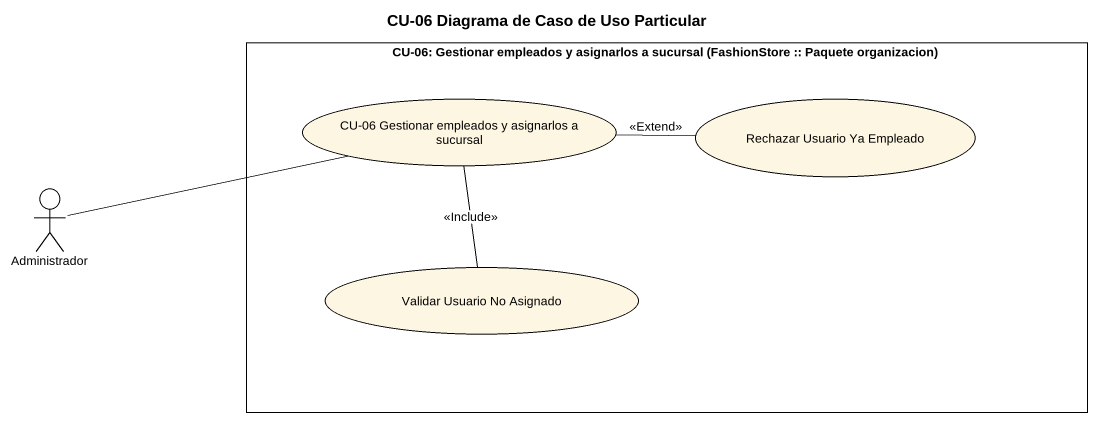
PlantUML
@startuml
title CU-06 Diagrama de Caso de Uso Particular
rectangle "CU-06: Gestionar empleados y asignarlos a sucursal (FashionStore :: Paquete organizacion)" as CU_06_Gestionar_empleados_y {
  usecase "CU-06 Gestionar empleados y asignarlos a sucursal" as CU_06_Gestionar_empleados_y_2
  usecase "Rechazar Usuario Ya Empleado" as Rechazar_Usuario_Ya_Empleado
  usecase "Validar Usuario No Asignado" as Validar_Usuario_No_Asignado
}
actor Administrador
CU_06_Gestionar_empleados_y_2 -- Validar_Usuario_No_Asignado : <<Include>>
Rechazar_Usuario_Ya_Empleado -left- CU_06_Gestionar_empleados_y_2 : <<Extend>>
Administrador -right- CU_06_Gestionar_empleados_y_2
@enduml
